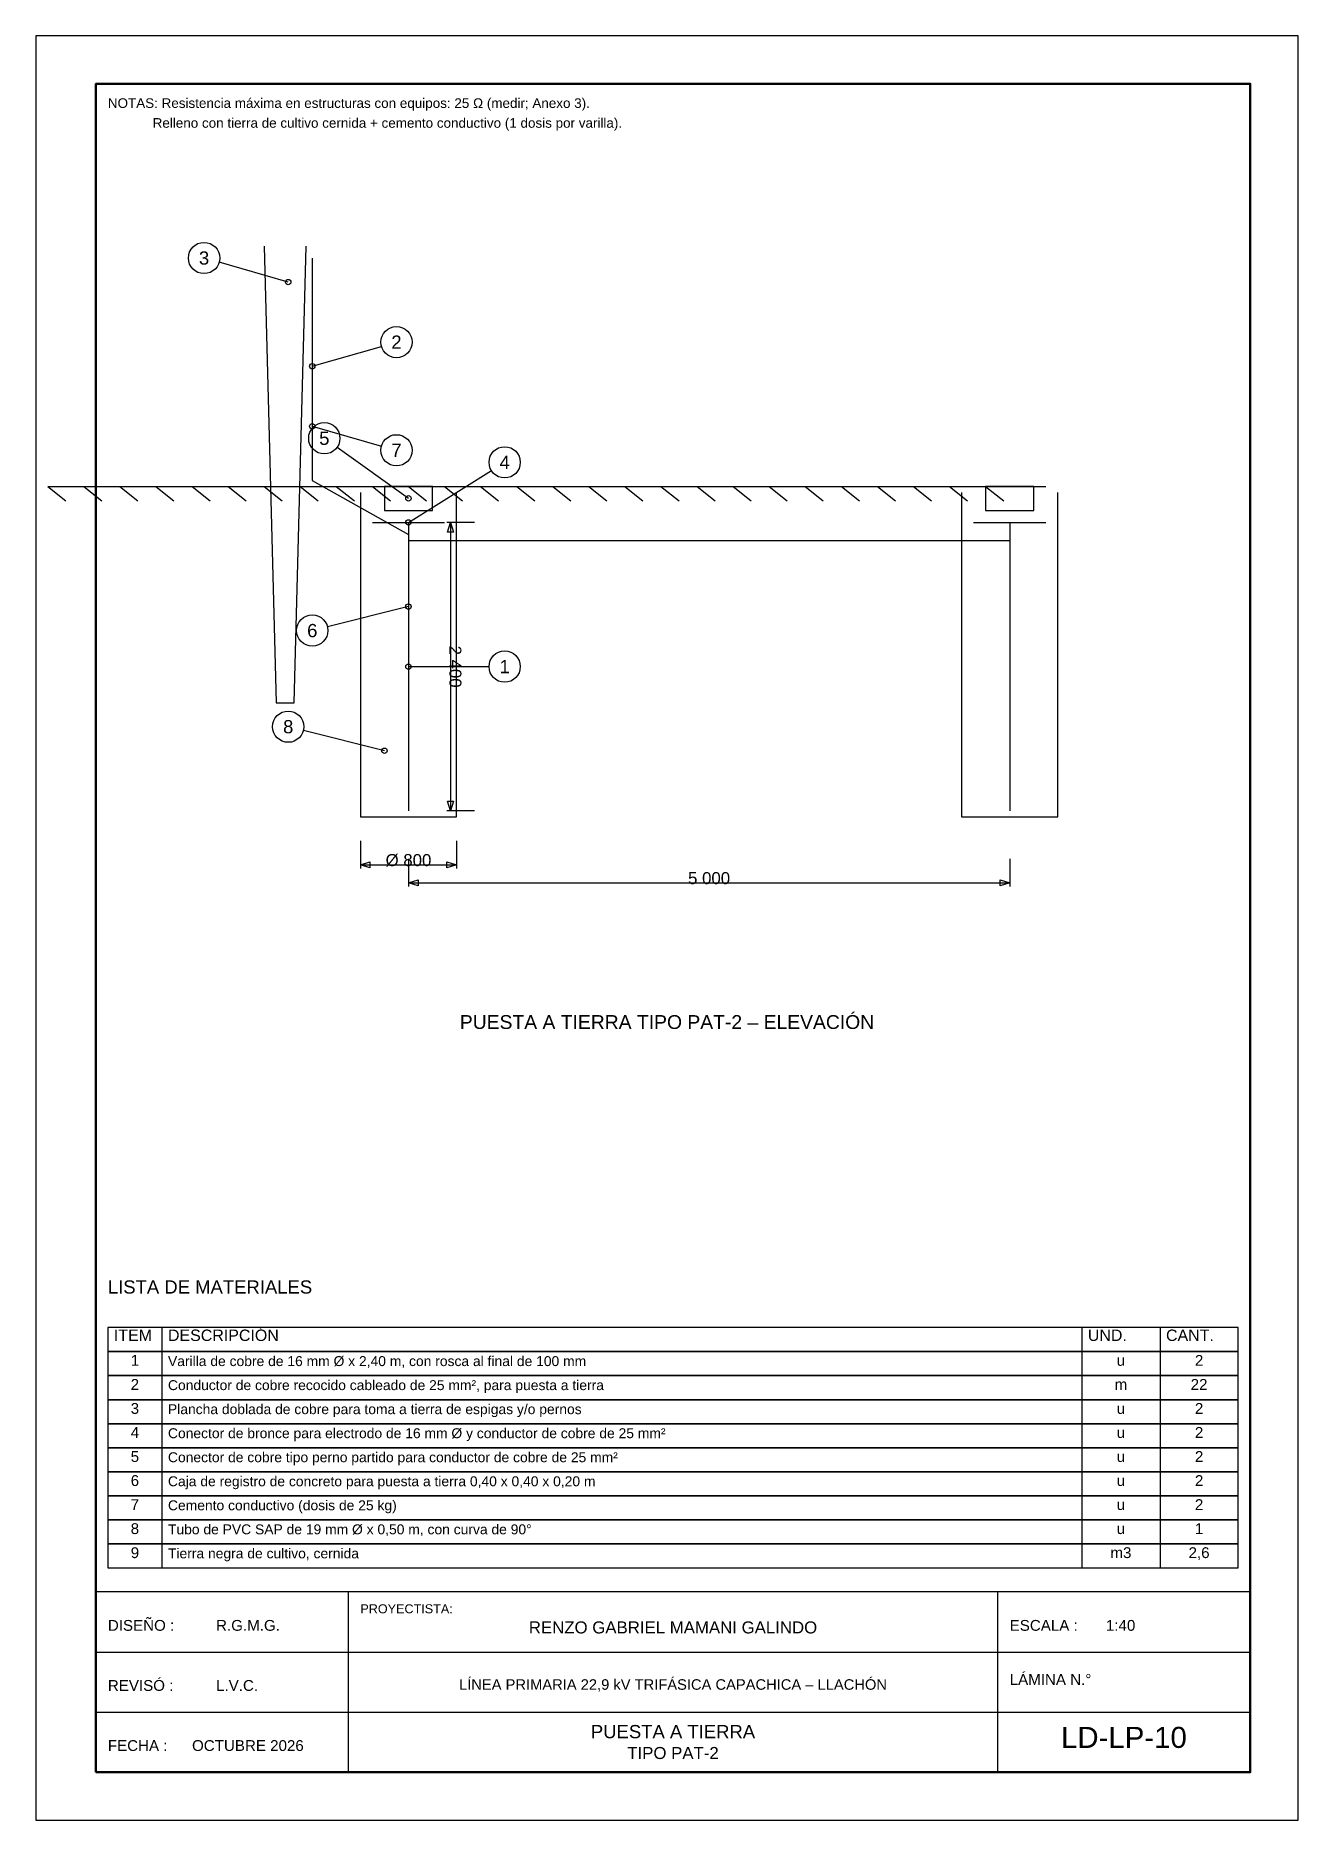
# Model space of a CAD drawing. Header units: millimetres. Extents: x 0 to 210, y 0 to 297.
import ezdxf
from ezdxf.enums import TextEntityAlignment as Align

# ---------------------------------------------------------------- set-up
doc = ezdxf.new("R2010")
doc.units = ezdxf.units.MM
for name, color, linetype in [('CONDUCTOR', 1, 'Continuous'), ('Cotas', 9, 'Continuous'), ('CUADROS', 2, 'Continuous'), ('DIBUJO', 7, 'Continuous'), ('FeGo', 254, 'Continuous'), ('HATCH', 8, 'Continuous'), ('MATERIALES', 140, 'Continuous'), ('MEMBRETE', 7, 'Continuous'), ('PLANTILLA', 3, 'Continuous'), ('POSTE', 3, 'Continuous'), ('TEXTO', 4, 'Continuous')]:
    doc.layers.add(name, color=color, linetype=linetype)
doc.styles.add('ARIAL', font='arial.ttf')

msp = doc.modelspace()

# ---------------------------------------------------------------- linework, layer by layer
at = {"layer": 'CONDUCTOR'}
for points in [[(46, 260), (46, 223), (62, 214)], [(62, 213), (162, 213)]]:
    msp.add_lwpolyline(points, dxfattribs=at)
at = {"layer": 'Cotas'}
for points in [[(73, 216), (68.4, 216)], [(69, 216), (69, 168)], [(73, 168), (68.4, 168)], [(54, 163), (54, 158.4)], [(70, 163), (70, 158.4)], [(54, 159), (70, 159)], [(62, 160), (62, 155.4)], [(162, 160), (162, 155.4)], [(62, 156), (162, 156)]]:
    msp.add_lwpolyline(points, dxfattribs=at)
for points in [[(69, 216), (69.5, 214.4), (68.5, 214.4)], [(69, 168), (68.5, 169.6), (69.5, 169.6)], [(54, 159), (55.6, 159.5), (55.6, 158.5)], [(70, 159), (68.4, 158.5), (68.4, 159.5)], [(62, 156), (63.6, 156.5), (63.6, 155.5)], [(162, 156), (160.4, 155.5), (160.4, 156.5)]]:
    msp.add_lwpolyline(points, close=True, dxfattribs=at)
at = {"layer": 'CUADROS'}
for points in [[(12, 78), (200, 78), (200, 82), (12, 82)], [(12, 74), (200, 74), (200, 78), (12, 78)], [(12, 70), (200, 70), (200, 74), (12, 74)], [(12, 66), (200, 66), (200, 70), (12, 70)], [(12, 62), (200, 62), (200, 66), (12, 66)], [(12, 58), (200, 58), (200, 62), (12, 62)], [(12, 54), (200, 54), (200, 58), (12, 58)], [(12, 50), (200, 50), (200, 54), (12, 54)], [(12, 46), (200, 46), (200, 50), (12, 50)], [(12, 42), (200, 42), (200, 46), (12, 46)]]:
    msp.add_lwpolyline(points, close=True, dxfattribs=at)
for points in [[(21, 82), (21, 42)], [(174, 82), (174, 42)], [(187, 82), (187, 42)]]:
    msp.add_lwpolyline(points, dxfattribs=at)
at = {"layer": 'DIBUJO'}
msp.add_lwpolyline([(2, 222), (168, 222)], dxfattribs=at)
at = {"layer": 'FeGo'}
for points in [[(62, 216), (62, 168)], [(162, 216), (162, 168)]]:
    msp.add_lwpolyline(points, dxfattribs=at)
at = {"layer": 'HATCH'}
for points in [[(2, 222), (5, 219.6)], [(8, 222), (11, 219.6)], [(14, 222), (17, 219.6)], [(20, 222), (23, 219.6)], [(26, 222), (29, 219.6)], [(32, 222), (35, 219.6)], [(38, 222), (41, 219.6)], [(44, 222), (47, 219.6)], [(50, 222), (53, 219.6)], [(56, 222), (59, 219.6)], [(62, 222), (65, 219.6)], [(68, 222), (71, 219.6)], [(74, 222), (77, 219.6)], [(80, 222), (83, 219.6)], [(86, 222), (89, 219.6)], [(92, 222), (95, 219.6)], [(98, 222), (101, 219.6)], [(104, 222), (107, 219.6)], [(110, 222), (113, 219.6)], [(116, 222), (119, 219.6)], [(122, 222), (125, 219.6)], [(128, 222), (131, 219.6)], [(134, 222), (137, 219.6)], [(140, 222), (143, 219.6)], [(146, 222), (149, 219.6)], [(152, 222), (155, 219.6)], [(158, 222), (161, 219.6)], [(56, 216), (68, 216)], [(156, 216), (168, 216)]]:
    msp.add_lwpolyline(points, dxfattribs=at)
at = {"layer": 'MEMBRETE'}
for points in [[(0, 0), (210, 0), (210, 297), (0, 297)], [(10, 8), (202, 8), (202, 38), (10, 38)]]:
    msp.add_lwpolyline(points, close=True, dxfattribs=at)
at = {"layer": 'MEMBRETE', "lineweight": 50}
msp.add_lwpolyline([(10, 8), (202, 8), (202, 289), (10, 289)], close=True, dxfattribs=at)
at = {"layer": 'MEMBRETE'}
for points in [[(52, 8), (52, 38)], [(160, 8), (160, 38)], [(10, 28), (202, 28)], [(10, 18), (202, 18)]]:
    msp.add_lwpolyline(points, dxfattribs=at)
at = {"layer": 'PLANTILLA'}
for points in [[(54, 221), (54, 167), (70, 167), (70, 221)], [(154, 221), (154, 167), (170, 167), (170, 221)]]:
    msp.add_lwpolyline(points, dxfattribs=at)
for points in [[(58, 218), (66, 218), (66, 222), (58, 222)], [(158, 218), (166, 218), (166, 222), (158, 222)]]:
    msp.add_lwpolyline(points, close=True, dxfattribs=at)
at = {"layer": 'POSTE'}
msp.add_lwpolyline([(38, 262), (40, 186), (43, 186), (45, 262)], dxfattribs=at)
at = {"layer": 'TEXTO'}
for points in [[(42, 256), (30.5, 259.29)], [(46, 242), (57.5, 245.29)], [(46, 232), (57.5, 228.71)], [(62, 220), (50.12, 228.49)], [(62, 216), (75.8, 224.62)], [(62, 202), (48.52, 198.63)], [(62, 192), (75.4, 192)], [(58, 178), (44.52, 181.37)]]:
    msp.add_lwpolyline(points, dxfattribs=at)
for centre, radius in [((28, 260), 2.6), ((42, 256), 0.45), ((60, 246), 2.6), ((46, 242), 0.45), ((48, 230), 2.6), ((46, 232), 0.45), ((60, 228), 2.6), ((78, 226), 2.6), ((62, 220), 0.45), ((62, 216), 0.45), ((62, 202), 0.45), ((46, 198), 2.6), ((78, 192), 2.6), ((62, 192), 0.45), ((42, 182), 2.6), ((58, 178), 0.45)]:
    msp.add_circle(centre, radius, dxfattribs=at)

# ---------------------------------------------------------------- texts
at = {"layer": 'Cotas', "style": 'ARIAL'}
msp.add_text('2 400', height=2, rotation=-90, dxfattribs=at).set_placement((68.2, 192), align=Align.BOTTOM_CENTER)
for s, p in [('Ø 800', (62, 158.2)), ('5 000', (112, 155.2))]:
    msp.add_text(s, height=2, dxfattribs=at).set_placement(p, align=Align.BOTTOM_CENTER)
at = {"layer": 'MATERIALES', "style": 'ARIAL'}
for s, height, p in [('LISTA DE MATERIALES', 2.2, (12, 87)), ('ITEM', 1.9, (13, 79.2)), ('DESCRIPCIÓN', 1.9, (22, 79.2)), ('UND.', 1.9, (175, 79.2)), ('CANT.', 1.9, (188, 79.2)), ('Varilla de cobre de 16 mm Ø x 2,40 m, con rosca al final de 100 mm', 1.65, (22, 75.1)), ('Conductor de cobre recocido cableado de 25 mm², para puesta a tierra', 1.65, (22, 71.1)), ('Plancha doblada de cobre para toma a tierra de espigas y/o pernos', 1.65, (22, 67.1)), ('Conector de bronce para electrodo de 16 mm Ø y conductor de cobre de 25 mm²', 1.65, (22, 63.1)), ('Conector de cobre tipo perno partido para conductor de cobre de 25 mm²', 1.65, (22, 59.1)), ('Caja de registro de concreto para puesta a tierra 0,40 x 0,40 x 0,20 m', 1.65, (22, 55.1)), ('Cemento conductivo (dosis de 25 kg)', 1.65, (22, 51.1)), ('Tubo de PVC SAP de 19 mm Ø x 0,50 m, con curva de 90°', 1.65, (22, 47.1)), ('Tierra negra de cultivo, cernida', 1.65, (22, 43.1))]:
    msp.add_text(s, height=height, dxfattribs=at).set_placement(p, align=Align.BOTTOM_LEFT)
for s, p in [('1', (16.5, 75.1)), ('2', (193.5, 75.1)), ('u', (180.5, 75.1)), ('2', (16.5, 71.1)), ('m', (180.5, 71.1)), ('22', (193.5, 71.1)), ('3', (16.5, 67.1)), ('u', (180.5, 67.1)), ('2', (193.5, 67.1)), ('4', (16.5, 63.1)), ('2', (193.5, 63.1)), ('u', (180.5, 63.1)), ('5', (16.5, 59.1)), ('u', (180.5, 59.1)), ('2', (193.5, 59.1)), ('6', (16.5, 55.1)), ('u', (180.5, 55.1)), ('2', (193.5, 55.1)), ('2', (193.5, 51.1)), ('7', (16.5, 51.1)), ('u', (180.5, 51.1)), ('8', (16.5, 47.1)), ('u', (180.5, 47.1)), ('1', (193.5, 47.1)), ('9', (16.5, 43.1)), ('m3', (180.5, 43.1)), ('2,6', (193.5, 43.1))]:
    msp.add_text(s, height=1.8, dxfattribs=at).set_placement(p, align=Align.BOTTOM_CENTER)
at = {"layer": 'MEMBRETE', "style": 'ARIAL'}
for s, height, p in [('PROYECTISTA:', 1.5, (54, 34)), ('DISEÑO :', 1.8, (12, 31)), ('R.G.M.G.', 1.8, (30, 31)), ('ESCALA :', 1.8, (162, 31)), ('1:40', 1.8, (178, 31)), ('REVISÓ :', 1.8, (12, 21)), ('LÁMINA N.°', 1.8, (162, 22)), ('L.V.C.', 1.8, (30, 21)), ('FECHA :', 1.8, (12, 11)), ('OCTUBRE 2026', 1.8, (26, 11))]:
    msp.add_text(s, height=height, dxfattribs=at).set_placement(p, align=Align.BOTTOM_LEFT)
for s, height, p in [('RENZO GABRIEL MAMANI GALINDO', 2, (106, 30.5)), ('LÍNEA PRIMARIA 22,9 kV TRIFÁSICA CAPACHICA – LLACHÓN', 1.75, (106, 21.2)), ('PUESTA A TIERRA', 2.2, (106, 13)), ('LD-LP-10', 3.5, (181, 11)), ('TIPO PAT-2', 2, (106, 9.6))]:
    msp.add_text(s, height=height, dxfattribs=at).set_placement(p, align=Align.BOTTOM_CENTER)
at = {"layer": 'TEXTO', "style": 'ARIAL'}
for s, p in [('NOTAS: Resistencia máxima en estructuras con equipos: 25 Ω (medir; Anexo 3).', (12, 284.5)), ('            Relleno con tierra de cultivo cernida + cemento conductivo (1 dosis por varilla).', (12, 281.2))]:
    msp.add_text(s, height=1.6, dxfattribs=at).set_placement(p, align=Align.BOTTOM_LEFT)
for s, p in [('3', (28, 260)), ('2', (60, 246)), ('5', (48, 230)), ('7', (60, 228)), ('4', (78, 226)), ('6', (46, 198)), ('1', (78, 192)), ('8', (42, 182))]:
    msp.add_text(s, height=2.2, dxfattribs=at).set_placement(p, align=Align.MIDDLE_CENTER)
msp.add_text('PUESTA A TIERRA TIPO PAT-2 – ELEVACIÓN', height=2.3, dxfattribs=at).set_placement((105, 134), align=Align.TOP_CENTER)

doc.saveas('drawing.dxf')
